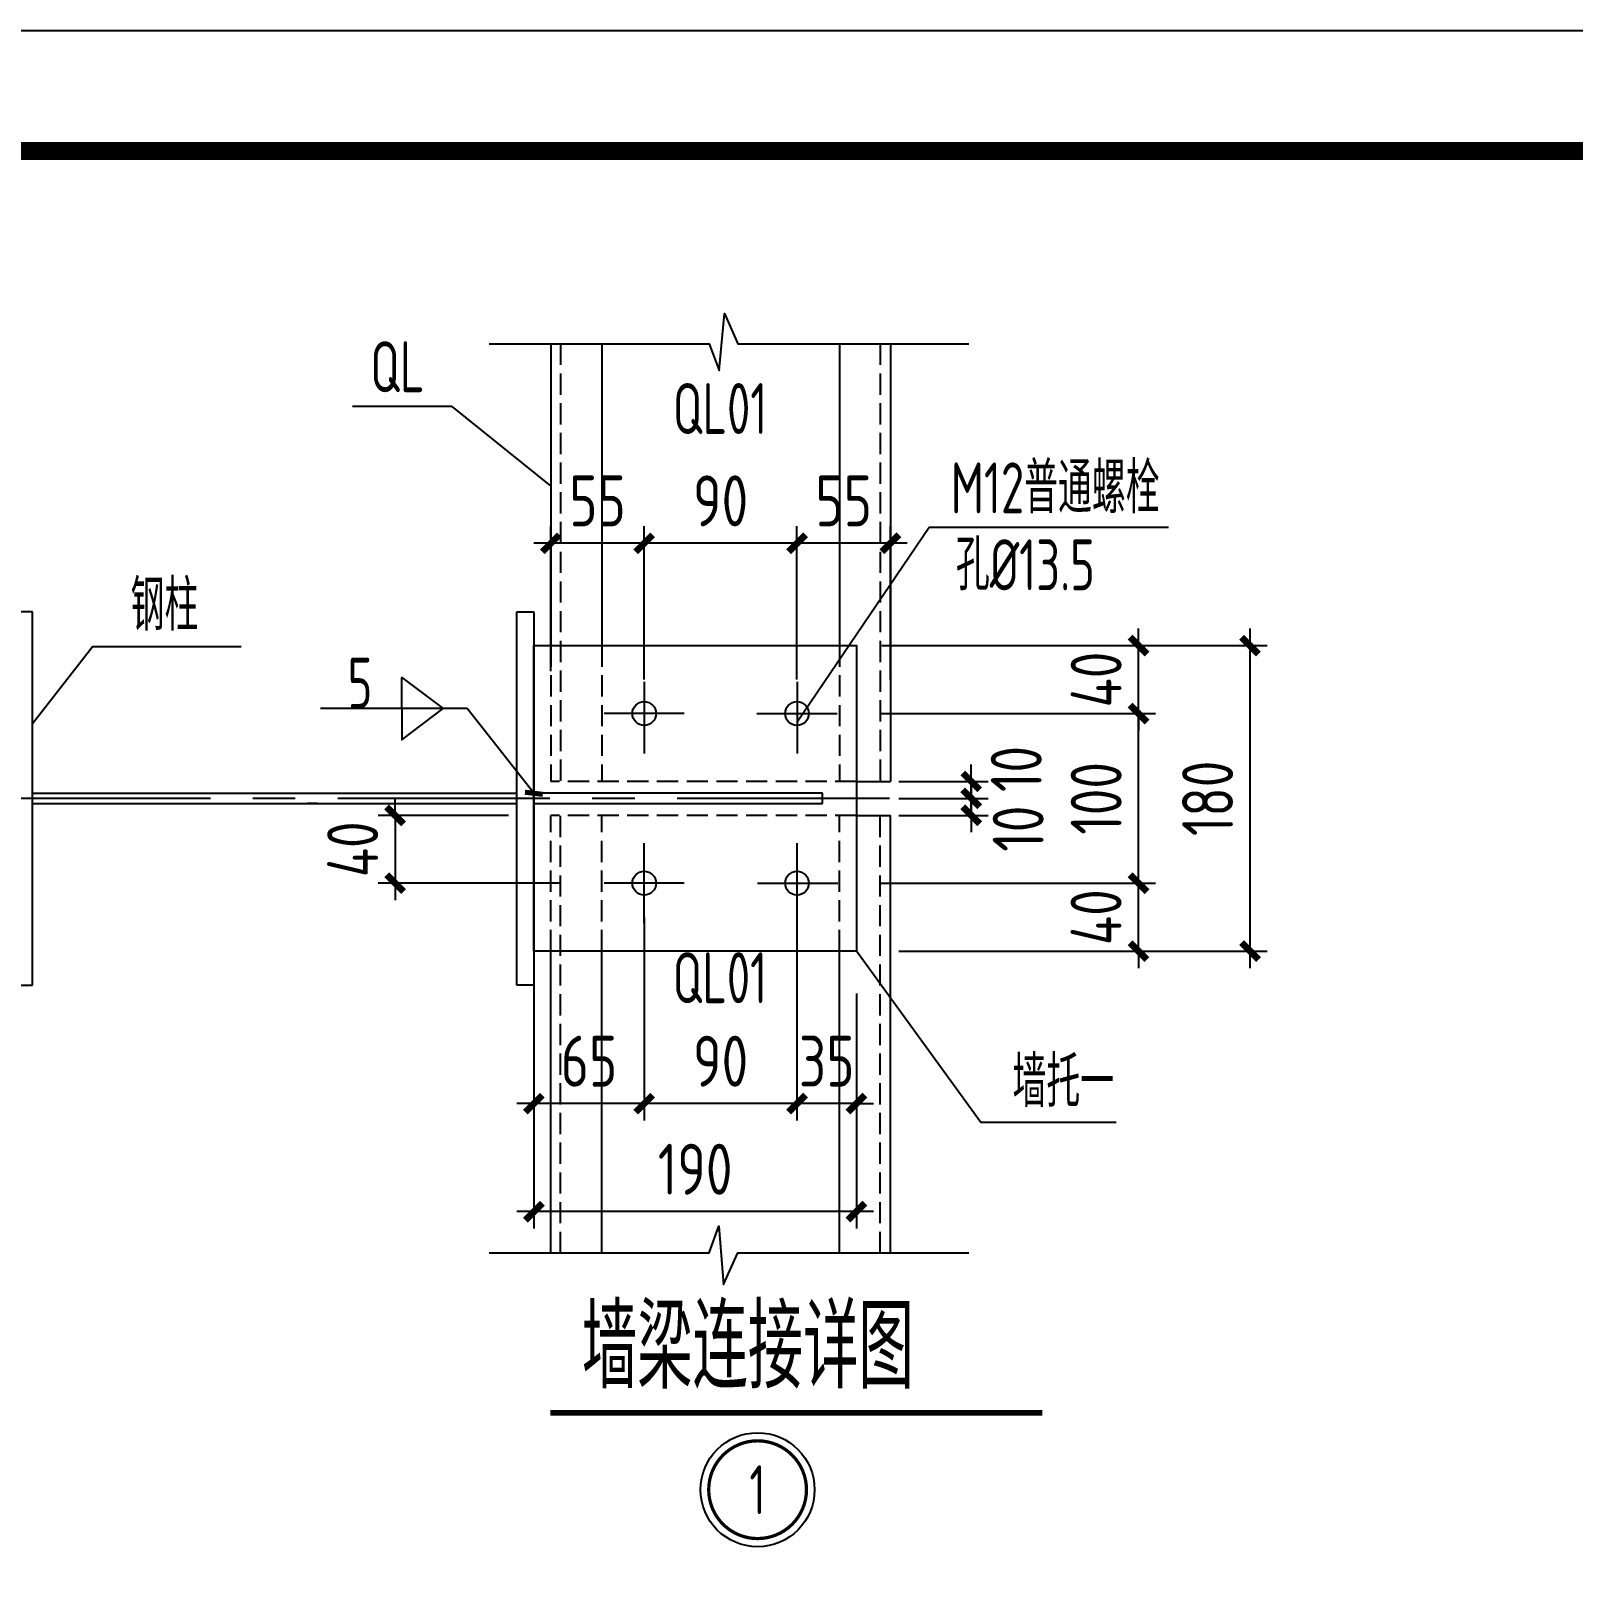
# Model space of a CAD drawing. Extents: x -33967 to 1773478, y -1022458 to -784650.
# Drawn here: x 1467464 to 1485636, y -956574 to -938458 of the extents above; entities that cross this region are included whole.
import ezdxf
from ezdxf.enums import TextEntityAlignment as Align

# ---------------------------------------------------------------- set-up
doc = ezdxf.new("R2010")
doc.units = 0
doc.header["$LTSCALE"] = 1000
doc.header["$MEASUREMENT"] = 0
for name, pattern in [('CENTERX2', [4, 2.5, -0.5, 0.5, -0.5]), ('CONTINOUS', [0]), ('DASH', [0.35, 0.25, -0.1]), ('DASHED', [0.75, 0.5, -0.25])]:
    doc.linetypes.add(name, pattern=pattern)
for name, color, linetype in [('4', 4, 'CONTINOUS'), ('AXIS', 3, 'Continuous'), ('BEAM', 4, 'Continuous'), ('BJ', 23, 'Continuous'), ('PUB_TEXT', 7, 'Continuous'), ('PUB_TITLE', 4, 'Continuous'), ('PZ', 202, 'Continuous'), ('THIN', 7, 'Continuous'), ('文字', 7, 'Continuous'), ('板', 243, 'Continuous'), ('框线', 252, 'Continuous')]:
    doc.layers.add(name, color=color, linetype=linetype)
doc.styles.add('TSSD_Dimension', font='Tssdeng.shx', dxfattribs={"width": 0.8, "bigfont": 'hztxt.shx'})
doc.styles.add('TSSD_Num', font='Tssdeng.shx', dxfattribs={"width": 0.7, "bigfont": 'hztxt.shx'})
doc.styles.add('标准字体', font='tssdeng.shx', dxfattribs={"width": 0.7, "bigfont": 'tssdchn.shx'})
doc.dimstyles.new('TSSD_20_200', dxfattribs={"dimtxt": 600, "dimasz": 200, "dimexe": 200, "dimexo": 500, "dimgap": 200, "dimtad": 1, "dimdec": 0, "dimlfac": 0.05, "dimzin": 0, "dimdsep": 46, "dimtxsty": 'TSSD_Dimension', "dimblk": 'ARCHTICK', "dimblk1": 'ARCHTICK', "dimblk2": 'ARCHTICK', "dimcen": 0, "dimdle": 200, "dimclrt": 7, "dimadec": 0, "dimazin": 0, "dimtfac": 1, "dimtdec": 0, "dimtix": 1, "dimtmove": 2, "dimatfit": 3, "dimfxl": 1, "dimtolj": 1, "dimtzin": 0, "dimarcsym": 0})
doc.dimstyles.new('TSSD_5_150', dxfattribs={"dimtxt": 520, "dimasz": 150, "dimexe": 150, "dimexo": 375, "dimgap": 150, "dimtad": 1, "dimdec": 0, "dimlfac": 0.2, "dimzin": 0, "dimdsep": 46, "dimtxsty": 'TSSD_Dimension', "dimblk": 'ARCHTICK', "dimcen": 0, "dimdle": 150, "dimclrd": 3, "dimclre": 3, "dimclrt": 7, "dimadec": 0, "dimazin": 0, "dimtfac": 1, "dimtdec": 0, "dimtix": 1, "dimtmove": 2, "dimatfit": 3, "dimldrblk": 'ARCHTICK', "dimfxl": 1, "dimtolj": 1, "dimtzin": 0, "dimarcsym": 0})

# ---------------------------------------------------------------- blocks, each defined once
blk = doc.blocks.new('_ArchTick')
at = {"color": 0, "linetype": 'ByBlock', "const_width": 0.4}
blk.add_lwpolyline([(-0.5, -0.5), (0.5, 0.5)], dxfattribs=at)
blk = doc.blocks.new('*D1826')
at = {"layer": 'AXIS', "color": 0, "linetype": 'ByBlock', "lineweight": -2, "transparency": 16777216}
for p, q in [((1480515, -948503), (1480515, -948303)), ((1477471, -948503), (1480715, -948503)), ((1480515, -949303), (1480515, -948503)), ((1477691, -949303), (1480715, -949303)), ((1480515, -949303), (1480515, -949503))]:
    blk.add_line(p, q, dxfattribs=at)
at = {"layer": 'Defpoints', "color": 0, "linetype": 'ByBlock', "transparency": 16777216}
for p in [(1476971, -948503), (1480515, -948503), (1477191, -949303)]:
    blk.add_point(p, dxfattribs=at)
at = {"layer": 'AXIS', "color": 0, "linetype": 'ByBlock', "lineweight": -2, "transparency": 16777216, "xscale": 200, "yscale": 200, "zscale": 200}
for p, rotation in [((1480515, -948503), 270), ((1480515, -949303), 90)]:
    blk.add_blockref('_ArchTick', p, dxfattribs=dict(at, rotation=rotation))
at = {"layer": 'AXIS', "color": 7, "linetype": 'ByBlock', "transparency": 16777216, "insert": (1480015, -948903), "char_height": 600, "attachment_point": 5, "rotation": 90, "style": 'TSSD_Dimension'}
blk.add_mtext('\\A1;40', dxfattribs=at)
blk = doc.blocks.new('*D1789')
at = {"layer": 'AXIS', "color": 0, "linetype": 'ByBlock', "lineweight": -2, "transparency": 16777216}
for p, q in [((1480516, -948703), (1480516, -946303)), ((1477463, -946503), (1480716, -946503)), ((1477471, -948503), (1480716, -948503))]:
    blk.add_line(p, q, dxfattribs=at)
at = {"layer": 'Defpoints', "color": 0, "linetype": 'ByBlock', "transparency": 16777216}
for p in [(1476963, -946503), (1480516, -946503), (1476971, -948503)]:
    blk.add_point(p, dxfattribs=at)
at = {"layer": 'AXIS', "color": 0, "linetype": 'ByBlock', "lineweight": -2, "transparency": 16777216, "xscale": 200, "yscale": 200, "zscale": 200}
for p, rotation in [((1480516, -946503), 90), ((1480516, -948503), 270)]:
    blk.add_blockref('_ArchTick', p, dxfattribs=dict(at, rotation=rotation))
at = {"layer": 'AXIS', "color": 7, "linetype": 'ByBlock', "transparency": 16777216, "insert": (1480016, -947503), "char_height": 600, "attachment_point": 5, "rotation": 90, "style": 'TSSD_Dimension'}
blk.add_mtext('\\A1;100', dxfattribs=at)
blk = doc.blocks.new('*D1790')
at = {"layer": 'AXIS', "color": 0, "linetype": 'ByBlock', "lineweight": -2, "transparency": 16777216}
for p, q in [((1480516, -945703), (1480516, -945503)), ((1477491, -945703), (1480716, -945703)), ((1480516, -946503), (1480516, -945703)), ((1477463, -946503), (1480716, -946503)), ((1480516, -946503), (1480516, -946703))]:
    blk.add_line(p, q, dxfattribs=at)
at = {"layer": 'Defpoints', "color": 0, "linetype": 'ByBlock', "transparency": 16777216}
for p in [(1476991, -945703), (1480516, -945703), (1476963, -946503)]:
    blk.add_point(p, dxfattribs=at)
at = {"layer": 'AXIS', "color": 0, "linetype": 'ByBlock', "lineweight": -2, "transparency": 16777216, "xscale": 200, "yscale": 200, "zscale": 200}
for p, rotation in [((1480516, -945703), 270), ((1480516, -946503), 90)]:
    blk.add_blockref('_ArchTick', p, dxfattribs=dict(at, rotation=rotation))
at = {"layer": 'AXIS', "color": 7, "linetype": 'ByBlock', "transparency": 16777216, "insert": (1480016, -946103), "char_height": 600, "attachment_point": 5, "rotation": 90, "style": 'TSSD_Dimension'}
blk.add_mtext('\\A1;40', dxfattribs=at)
blk = doc.blocks.new('*D1827')
at = {"layer": 'AXIS', "color": 0, "linetype": 'ByBlock', "lineweight": -2, "transparency": 16777216}
for p, q in [((1481829, -949503), (1481829, -945503)), ((1477691, -945703), (1482029, -945703)), ((1477691, -949303), (1482029, -949303))]:
    blk.add_line(p, q, dxfattribs=at)
at = {"layer": 'Defpoints', "color": 0, "linetype": 'ByBlock', "transparency": 16777216}
for p in [(1477191, -945703), (1481829, -945703), (1477191, -949303)]:
    blk.add_point(p, dxfattribs=at)
at = {"layer": 'AXIS', "color": 0, "linetype": 'ByBlock', "lineweight": -2, "transparency": 16777216, "xscale": 200, "yscale": 200, "zscale": 200}
for p, rotation in [((1481829, -945703), 90), ((1481829, -949303), 270)]:
    blk.add_blockref('_ArchTick', p, dxfattribs=dict(at, rotation=rotation))
at = {"layer": 'AXIS', "color": 7, "linetype": 'ByBlock', "transparency": 16777216, "insert": (1481329, -947503), "char_height": 600, "attachment_point": 5, "rotation": 90, "style": 'TSSD_Dimension'}
blk.add_mtext('\\A1;180', dxfattribs=at)
blk = doc.blocks.new('*D1791')
at = {"layer": 'AXIS', "color": 0, "linetype": 'ByBlock', "lineweight": -2, "transparency": 16777216}
for p, q in [((1476491, -948903), (1476491, -951300)), ((1477191, -949803), (1477191, -951300)), ((1476491, -951100), (1476291, -951100)), ((1477191, -951100), (1476491, -951100)), ((1477191, -951100), (1477391, -951100))]:
    blk.add_line(p, q, dxfattribs=at)
at = {"layer": 'Defpoints', "color": 0, "linetype": 'ByBlock', "transparency": 16777216}
for p in [(1476491, -948403), (1477191, -949303), (1476491, -951100)]:
    blk.add_point(p, dxfattribs=at)
at = {"layer": 'AXIS', "color": 0, "linetype": 'ByBlock', "lineweight": -2, "transparency": 16777216, "xscale": 200, "yscale": 200, "zscale": 200}
for p, rotation in [((1476491, -951100), 359.9986735025578), ((1477191, -951100), 179.9986735025579)]:
    blk.add_blockref('_ArchTick', p, dxfattribs=dict(at, rotation=rotation))
at = {"layer": 'AXIS', "color": 7, "linetype": 'ByBlock', "transparency": 16777216, "insert": (1476841, -950600), "char_height": 600, "attachment_point": 5, "rotation": 359.9987, "style": 'TSSD_Dimension'}
blk.add_mtext('\\A1;35', dxfattribs=at)
blk = doc.blocks.new('*D1792')
at = {"layer": 'AXIS', "color": 0, "linetype": 'ByBlock', "lineweight": -2, "transparency": 16777216}
for p, q in [((1474691, -948903), (1474691, -951300)), ((1476491, -948903), (1476491, -951300)), ((1476691, -951100), (1474491, -951100))]:
    blk.add_line(p, q, dxfattribs=at)
at = {"layer": 'Defpoints', "color": 0, "linetype": 'ByBlock', "transparency": 16777216}
for p in [(1474691, -948403), (1476491, -948403), (1474691, -951100)]:
    blk.add_point(p, dxfattribs=at)
at = {"layer": 'AXIS', "color": 0, "linetype": 'ByBlock', "lineweight": -2, "transparency": 16777216, "xscale": 200, "yscale": 200, "zscale": 200}
for p, rotation in [((1474691, -951100), 179.9986735025579), ((1476491, -951100), 359.9986735025578)]:
    blk.add_blockref('_ArchTick', p, dxfattribs=dict(at, rotation=rotation))
at = {"layer": 'AXIS', "color": 7, "linetype": 'ByBlock', "transparency": 16777216, "insert": (1475591, -950600), "char_height": 600, "attachment_point": 5, "rotation": 359.9987, "style": 'TSSD_Dimension'}
blk.add_mtext('\\A1;90', dxfattribs=at)
blk = doc.blocks.new('*D1793')
at = {"layer": 'AXIS', "color": 0, "linetype": 'ByBlock', "lineweight": -2, "transparency": 16777216}
for p, q in [((1473391, -948903), (1473391, -951300)), ((1474691, -948903), (1474691, -951300)), ((1474891, -951100), (1473191, -951100))]:
    blk.add_line(p, q, dxfattribs=at)
at = {"layer": 'Defpoints', "color": 0, "linetype": 'ByBlock', "transparency": 16777216}
for p in [(1473391, -948403), (1474691, -948403), (1473391, -951100)]:
    blk.add_point(p, dxfattribs=at)
at = {"layer": 'AXIS', "color": 0, "linetype": 'ByBlock', "lineweight": -2, "transparency": 16777216, "xscale": 200, "yscale": 200, "zscale": 200}
for p, rotation in [((1473391, -951100), 179.9986735025579), ((1474691, -951100), 359.9986735025578)]:
    blk.add_blockref('_ArchTick', p, dxfattribs=dict(at, rotation=rotation))
at = {"layer": 'AXIS', "color": 7, "linetype": 'ByBlock', "transparency": 16777216, "insert": (1474041, -950600), "char_height": 600, "attachment_point": 5, "rotation": 359.9987, "style": 'TSSD_Dimension'}
blk.add_mtext('\\A1;65', dxfattribs=at)
blk = doc.blocks.new('*D1794')
at = {"layer": 'AXIS', "color": 0, "linetype": 'ByBlock', "lineweight": -2, "transparency": 16777216}
for p, q in [((1473391, -949803), (1473391, -952573)), ((1477191, -949803), (1477191, -952573)), ((1477391, -952373), (1473191, -952373))]:
    blk.add_line(p, q, dxfattribs=at)
at = {"layer": 'Defpoints', "color": 0, "linetype": 'ByBlock', "transparency": 16777216}
for p in [(1473391, -949303), (1477191, -949303), (1473391, -952373)]:
    blk.add_point(p, dxfattribs=at)
at = {"layer": 'AXIS', "color": 0, "linetype": 'ByBlock', "lineweight": -2, "transparency": 16777216, "xscale": 200, "yscale": 200, "zscale": 200}
for p, rotation in [((1473391, -952373), 179.9986735025579), ((1477191, -952373), 359.9986735025578)]:
    blk.add_blockref('_ArchTick', p, dxfattribs=dict(at, rotation=rotation))
at = {"layer": 'AXIS', "color": 7, "linetype": 'ByBlock', "transparency": 16777216, "insert": (1475291, -951873), "char_height": 600, "attachment_point": 5, "rotation": 359.9987, "style": 'TSSD_Dimension'}
blk.add_mtext('\\A1;190', dxfattribs=at)
blk = doc.blocks.new('ts_idx2')
at = {"color": 0, "linetype": 'ByBlock', "lineweight": -2, "const_width": 0.0333}
blk.add_lwpolyline([(-0.5, 0, 1), (0.5, 0, 1)], format="xyb", close=True, dxfattribs=at)
at = {"color": 0, "linetype": 'ByBlock', "lineweight": -2}
blk.add_circle((0, 0), 0.583, dxfattribs=at)
at = {"color": 0, "linetype": 'ByBlock', "lineweight": -2, "style": 'TSSD_Num', "width": 0.7}
blk.add_attdef('A', text='', height=0.5, dxfattribs=at).set_placement((0, 0), align=Align.MIDDLE_CENTER)
blk = doc.blocks.new('*D1795')
at = {"layer": 'AXIS', "color": 0, "linetype": 'ByBlock', "lineweight": -2, "transparency": 16777216}
for p, q in [((1471756, -947703), (1471756, -947503)), ((1473091, -947703), (1471556, -947703)), ((1471756, -947703), (1471756, -948503)), ((1473691, -948503), (1471556, -948503)), ((1471756, -948503), (1471756, -948703))]:
    blk.add_line(p, q, dxfattribs=at)
at = {"layer": 'Defpoints', "color": 0, "linetype": 'ByBlock', "transparency": 16777216}
for p in [(1473591, -947703), (1471756, -948503), (1474191, -948503)]:
    blk.add_point(p, dxfattribs=at)
at = {"layer": 'AXIS', "color": 0, "linetype": 'ByBlock', "lineweight": -2, "transparency": 16777216, "xscale": 200, "yscale": 200, "zscale": 200}
for p, rotation in [((1471756, -947703), 270), ((1471756, -948503), 90)]:
    blk.add_blockref('_ArchTick', p, dxfattribs=dict(at, rotation=rotation))
at = {"layer": 'AXIS', "color": 7, "linetype": 'ByBlock', "transparency": 16777216, "insert": (1471256, -948103), "char_height": 600, "attachment_point": 5, "rotation": 90, "style": 'TSSD_Dimension'}
blk.add_mtext('\\A1;40', dxfattribs=at)
blk = doc.blocks.new('*D1796')
at = {"layer": 'AXIS', "color": 0, "linetype": 'ByBlock', "lineweight": -2, "transparency": 16777216}
for p, q in [((1478544, -947303), (1478544, -947103)), ((1477691, -947303), (1478744, -947303)), ((1478544, -947303), (1478544, -947503)), ((1477691, -947503), (1478744, -947503)), ((1478544, -947503), (1478544, -947703))]:
    blk.add_line(p, q, dxfattribs=at)
at = {"layer": 'Defpoints', "color": 0, "linetype": 'ByBlock', "transparency": 16777216}
for p in [(1477191, -947303), (1477191, -947503), (1478544, -947503)]:
    blk.add_point(p, dxfattribs=at)
at = {"layer": 'AXIS', "color": 0, "linetype": 'ByBlock', "lineweight": -2, "transparency": 16777216, "xscale": 200, "yscale": 200, "zscale": 200}
for p, rotation in [((1478544, -947303), 270), ((1478544, -947503), 90)]:
    blk.add_blockref('_ArchTick', p, dxfattribs=dict(at, rotation=rotation))
at = {"layer": 'AXIS', "color": 7, "linetype": 'ByBlock', "transparency": 16777216, "insert": (1479074, -947157), "char_height": 600, "attachment_point": 5, "rotation": 90, "style": 'TSSD_Dimension'}
blk.add_mtext('\\A1;10', dxfattribs=at)
blk = doc.blocks.new('*D1797')
at = {"layer": 'AXIS', "color": 0, "linetype": 'ByBlock', "lineweight": -2, "transparency": 16777216}
for p, q in [((1478544, -947503), (1478544, -947303)), ((1477691, -947503), (1478744, -947503)), ((1478544, -947703), (1478544, -947503)), ((1477691, -947703), (1478744, -947703)), ((1478544, -947703), (1478544, -947903))]:
    blk.add_line(p, q, dxfattribs=at)
at = {"layer": 'Defpoints', "color": 0, "linetype": 'ByBlock', "transparency": 16777216}
for p in [(1477191, -947503), (1478544, -947503), (1477191, -947703)]:
    blk.add_point(p, dxfattribs=at)
at = {"layer": 'AXIS', "color": 0, "linetype": 'ByBlock', "lineweight": -2, "transparency": 16777216, "xscale": 200, "yscale": 200, "zscale": 200}
for p, rotation in [((1478544, -947503), 270), ((1478544, -947703), 90)]:
    blk.add_blockref('_ArchTick', p, dxfattribs=dict(at, rotation=rotation))
at = {"layer": 'AXIS', "color": 7, "linetype": 'ByBlock', "transparency": 16777216, "insert": (1479097, -947860), "char_height": 600, "attachment_point": 5, "rotation": 90, "style": 'TSSD_Dimension'}
blk.add_mtext('\\A1;10', dxfattribs=at)
blk = doc.blocks.new('*D1798')
at = {"layer": 'AXIS', "color": 0, "linetype": 'ByBlock', "lineweight": -2, "transparency": 16777216}
for p, q in [((1476491, -946103), (1476491, -944297)), ((1477591, -946103), (1477591, -944297)), ((1477791, -944497), (1476291, -944497))]:
    blk.add_line(p, q, dxfattribs=at)
at = {"layer": 'Defpoints', "color": 0, "linetype": 'ByBlock', "transparency": 16777216}
for p in [(1476491, -944497), (1476491, -946603), (1477591, -946603)]:
    blk.add_point(p, dxfattribs=at)
at = {"layer": 'AXIS', "color": 0, "linetype": 'ByBlock', "lineweight": -2, "transparency": 16777216, "xscale": 200, "yscale": 200, "zscale": 200, "rotation": 180}
blk.add_blockref('_ArchTick', (1476491, -944497), dxfattribs=at)
at = {"layer": 'AXIS', "color": 0, "linetype": 'ByBlock', "lineweight": -2, "transparency": 16777216, "xscale": 200, "yscale": 200, "zscale": 200}
blk.add_blockref('_ArchTick', (1477591, -944497), dxfattribs=at)
at = {"layer": 'AXIS', "color": 7, "linetype": 'ByBlock', "transparency": 16777216, "insert": (1477041, -943997), "char_height": 600, "attachment_point": 5, "style": 'TSSD_Dimension'}
blk.add_mtext('\\A1;55', dxfattribs=at)
blk = doc.blocks.new('*D1799')
at = {"layer": 'AXIS', "color": 0, "linetype": 'ByBlock', "lineweight": -2, "transparency": 16777216}
for p, q in [((1474691, -946103), (1474691, -944297)), ((1476491, -946103), (1476491, -944297)), ((1476691, -944497), (1474491, -944497))]:
    blk.add_line(p, q, dxfattribs=at)
at = {"layer": 'Defpoints', "color": 0, "linetype": 'ByBlock', "transparency": 16777216}
for p in [(1474691, -944497), (1474691, -946603), (1476491, -946603)]:
    blk.add_point(p, dxfattribs=at)
at = {"layer": 'AXIS', "color": 0, "linetype": 'ByBlock', "lineweight": -2, "transparency": 16777216, "xscale": 200, "yscale": 200, "zscale": 200, "rotation": 180}
blk.add_blockref('_ArchTick', (1474691, -944497), dxfattribs=at)
at = {"layer": 'AXIS', "color": 0, "linetype": 'ByBlock', "lineweight": -2, "transparency": 16777216, "xscale": 200, "yscale": 200, "zscale": 200}
blk.add_blockref('_ArchTick', (1476491, -944497), dxfattribs=at)
at = {"layer": 'AXIS', "color": 7, "linetype": 'ByBlock', "transparency": 16777216, "insert": (1475591, -943997), "char_height": 600, "attachment_point": 5, "style": 'TSSD_Dimension'}
blk.add_mtext('\\A1;90', dxfattribs=at)
blk = doc.blocks.new('*D1800')
at = {"layer": 'AXIS', "color": 0, "linetype": 'ByBlock', "lineweight": -2, "transparency": 16777216}
for p, q in [((1473591, -946003), (1473591, -944297)), ((1474691, -946103), (1474691, -944297)), ((1474891, -944497), (1473391, -944497))]:
    blk.add_line(p, q, dxfattribs=at)
at = {"layer": 'Defpoints', "color": 0, "linetype": 'ByBlock', "transparency": 16777216}
for p in [(1473591, -944497), (1473591, -946503), (1474691, -946603)]:
    blk.add_point(p, dxfattribs=at)
at = {"layer": 'AXIS', "color": 0, "linetype": 'ByBlock', "lineweight": -2, "transparency": 16777216, "xscale": 200, "yscale": 200, "zscale": 200, "rotation": 180}
blk.add_blockref('_ArchTick', (1473591, -944497), dxfattribs=at)
at = {"layer": 'AXIS', "color": 0, "linetype": 'ByBlock', "lineweight": -2, "transparency": 16777216, "xscale": 200, "yscale": 200, "zscale": 200}
blk.add_blockref('_ArchTick', (1474691, -944497), dxfattribs=at)
at = {"layer": 'AXIS', "color": 7, "linetype": 'ByBlock', "transparency": 16777216, "insert": (1474141, -943997), "char_height": 600, "attachment_point": 5, "style": 'TSSD_Dimension'}
blk.add_mtext('\\A1;55', dxfattribs=at)

msp = doc.modelspace()

# ---------------------------------------------------------------- linework, layer by layer
at = {"color": 8, "linetype": 'CENTERX2'}
msp.add_line((1477579.1, -947503), (1466588.4, -947502.9), dxfattribs=at)
at = {"color": 3, "const_width": 64.9, "elevation": 0}
msp.add_lwpolyline([(1473582.9, -954743.5), (1479382.9, -954743.5)], dxfattribs=at)
at = {"layer": '4', "color": 8, "linetype": 'DASH'}
for p, q in [((1473704.9, -942146.1), (1473705, -947303)), ((1477471.1, -942146.1), (1477471.1, -947303)), ((1473591.1, -945703), (1473591.1, -947303)), ((1474191.1, -945703), (1474191.1, -947303)), ((1476991.1, -945703), (1476991.1, -947303)), ((1477191.1, -947303), (1473591.1, -947303)), ((1473591, -949302.9), (1473591.1, -947703)), ((1477191.1, -947703), (1473591.1, -947702.9)), ((1473704.8, -952859.9), (1473705, -947702.9)), ((1474191, -949302.9), (1474191.1, -947703)), ((1476991, -949303), (1476991.1, -947703)), ((1477470.9, -952859.9), (1477471.1, -947703))]:
    msp.add_line(p, q, dxfattribs=at)
at = {"layer": 'AXIS', "color": 2, "linetype": 'ByBlock'}
for p, q in [((1473591.1, -942146.1), (1473591.1, -945703)), ((1474191.1, -942146.1), (1474191.1, -945703)), ((1476991.1, -942146.1), (1476991.1, -945703)), ((1477591.1, -942146.1), (1477591.1, -947303)), ((1477191.1, -947303), (1477591.1, -947303)), ((1477191.1, -947703), (1477591.1, -947703.1)), ((1477590.9, -952859.9), (1477591.1, -947703)), ((1473590.9, -952859.8), (1473591, -949302.9)), ((1474190.9, -952859.9), (1474191, -949302.9)), ((1476990.9, -952859.9), (1476991, -949303))]:
    msp.add_line(p, q, dxfattribs=at)
at = {"layer": 'AXIS', "color": 3, "linetype": 'ByBlock'}
for p, q in [((1472422.3, -942883.7), (1471252.3, -942883.7)), ((1468195.7, -945714.1), (1469940.8, -945714.1))]:
    msp.add_line(p, q, dxfattribs=at)
at = {"layer": 'AXIS'}
msp.add_line((1472422.3, -942883.7), (1473591.1, -943824.6), dxfattribs=at)
at = {"layer": 'AXIS', "linetype": 'ByBlock'}
for p, q in [((1476491.1, -946603), (1478047.1, -944308)), ((1478047.1, -944308), (1480869.1, -944308)), ((1478657.9, -951324.3), (1477191.1, -949303)), ((1480250.8, -951324.3), (1478657.9, -951324.3))]:
    msp.add_line(p, q, dxfattribs=at)
at = {"layer": 'AXIS', "color": 2, "linetype": 'ByBlock', "elevation": 0}
for points in [[(1472864.5, -942146.1), (1475457.5, -942146.1), (1475572.1, -942461.1), (1475638.4, -941789), (1475795, -942146.1), (1478514.5, -942146.1)], [(1472864.3, -952859.8), (1475457.3, -952859.9), (1475572, -952544.9), (1475623.5, -953232.5), (1475794.8, -952859.9), (1478514.3, -952860)]]:
    msp.add_lwpolyline(points, dxfattribs=at)
at = {"layer": 'AXIS', "color": 3, "linetype": 'ByBlock', "elevation": 0}
for points in [[(1471834.6, -946445), (1471834.6, -946077.4), (1472320.3, -946445), (1471834.6, -946445)], [(1471834.6, -946445), (1471834.6, -946812.7), (1472320.3, -946445), (1471834.6, -946445)]]:
    msp.add_lwpolyline(points, close=True, dxfattribs=at)
at = {"layer": 'BEAM', "linetype": 'ByBlock'}
for p, q in [((1467482.4, -945303), (1467282.4, -945303)), ((1467482.4, -949703), (1467482.4, -945303)), ((1473191.1, -949703), (1473191.1, -945303)), ((1473191.1, -945303), (1473391.1, -945303)), ((1473391.1, -945303), (1473391.1, -949703)), ((1468195.7, -945714.1), (1467482.4, -946624.4)), ((1467482.4, -947443), (1473191.1, -947443)), ((1467482.4, -947563), (1473191.1, -947563)), ((1467282.4, -949703), (1467482.4, -949703)), ((1473391.1, -949703), (1473191.1, -949703))]:
    msp.add_line(p, q, dxfattribs=at)
at = {"layer": 'BJ', "linetype": 'DASHED', "ltscale": 0.5}
msp.add_line((1470842.4, -947563), (1470722.4, -947563), dxfattribs=at)
at = {"layer": 'PUB_TITLE'}
msp.add_lwpolyline([(1394494.4, -1022458.4), (1513294.4, -1022458.4), (1513294.4, -938458.4), (1394494.4, -938458.4)], close=True, dxfattribs=at)
at = {"layer": 'PUB_TITLE', "const_width": 212.1}
msp.add_lwpolyline([(1397314.7, -1021044.2), (1397314.7, -939872.6), (1511294.4, -939872.6), (1511294.4, -1021044.2)], close=True, dxfattribs=at)
at = {"layer": 'PZ'}
for centre in [(1474691.1, -946503.3), (1476491.1, -946503.3), (1474691.1, -948502.7), (1476491.1, -948502.7)]:
    msp.add_circle(centre, 140, dxfattribs=at)
at = {"layer": '板', "ltscale": 0.5}
for p, q in [((1476791.1, -947443), (1473391.1, -947443)), ((1476791.1, -947563), (1476791.1, -947443)), ((1473391.1, -947563), (1476791.1, -947563))]:
    msp.add_line(p, q, dxfattribs=at)
at = {"layer": '板', "linetype": 'DASHED', "ltscale": 0.5}
msp.add_line((1473391.1, -947443), (1473391.1, -947563), dxfattribs=at)
at = {"layer": '板', "ltscale": 0.5, "elevation": 0}
msp.add_lwpolyline([(1473391.1, -949303), (1473391.1, -945703), (1477191.1, -945703), (1477191.1, -949303)], close=True, dxfattribs=at)
at = {"layer": '框线'}
for p, q in [((1474691.1, -946131.1), (1474691.1, -946975.4)), ((1476491.1, -946131.1), (1476491.1, -946975.4)), ((1475163.3, -946503.3), (1474219, -946503.3)), ((1476019, -946503.3), (1476963.3, -946503.3)), ((1474691.1, -948974.9), (1474691.1, -948030.6)), ((1476491.1, -948974.9), (1476491.1, -948030.6)), ((1475163.2, -948502.7), (1474219, -948502.7)), ((1476026.5, -948502.7), (1476970.8, -948502.7))]:
    msp.add_line(p, q, dxfattribs=at)

# ---------------------------------------------------------------- block references
ref = msp.add_blockref('ts_idx2', (1476026.7, -955649.7), dxfattribs=dict(xscale=1152, yscale=1152, zscale=1152))
ref.add_attrib('1', '1', dxfattribs={"layer": 'THIN', "height": 576, "style": 'TSSD_Num', "width": 0.7}).set_placement((1476026.7, -955649.7), align=Align.MIDDLE_CENTER)

# ---------------------------------------------------------------- texts
at = {"layer": 'PUB_TEXT', "style": '标准字体', "width": 0.7}
for s, height, p in [('QL01', 600, (1475027.9, -943209.1)), ('M12普通螺栓', 600, (1478302.8, -944144)), ('孔%%c13.5', 600, (1478363.2, -945050.9)), ('5', 600, (1471196.6, -946445)), ('QL01', 600, (1475025.8, -949916.4)), ('墙梁连接详图', 980, (1473957.2, -954457.1))]:
    msp.add_text(s, height=height, dxfattribs=at).set_placement(p)
at = {"layer": 'THIN', "style": '标准字体', "width": 0.7}
for s, p in [('QL', (1471462.8, -942716.6)), ('钢柱', (1468640.1, -945527.5))]:
    msp.add_text(s, height=600, dxfattribs=at).set_placement(p)
at = {"layer": '文字', "style": '标准字体', "width": 0.7}
msp.add_text('墙托一', height=600, dxfattribs=at).set_placement((1479030.5, -951142.3))

# ---------------------------------------------------------------- dimensions: what is measured, and where the dimension line sits
at = {"layer": 'AXIS', "linetype": 'ByBlock'}
for base, p1, p2, angle, picture, middle in [((1473591.1, -944496.8), (1474691.1, -946603), (1473591.1, -946503), 180, '*D1800', (1474141.1, -943996.8)), ((1474691.1, -944496.8), (1476491.1, -946603), (1474691.1, -946603), 180, '*D1799', (1475591.1, -943996.8)), ((1476491.1, -944496.8), (1477591.1, -946603), (1476491.1, -946603), 180, '*D1798', (1477041.1, -943996.8)), ((1480515.5, -945703), (1476963.3, -946503.3), (1476991.1, -945703), 90, '*D1790', (1480015.5, -946103.1)), ((1481829.4, -945703), (1477191.1, -949303), (1477191.1, -945703), 90, '*D1827', (1481329.4, -947503)), ((1480515.5, -946503.3), (1476970.8, -948502.7), (1476963.3, -946503.3), 90, '*D1789', (1480015.5, -947503)), ((1471756.2, -948503), (1473591.1, -947702.9), (1474191, -948503), 90, '*D1795', (1471256.2, -948103)), ((1480515.4, -948502.7), (1477191.1, -949303), (1476970.8, -948502.7), 90, '*D1826', (1480015.4, -948902.9)), ((1473391, -951100.1), (1474691.1, -948403), (1473391, -948402.9), 359.99867, '*D1793', (1474041, -950600.1)), ((1474691.1, -951100.1), (1476491.1, -948403), (1474691.1, -948403), 359.99867, '*D1792', (1475591.1, -950600.1)), ((1476491.1, -951100.1), (1477191.1, -949303), (1476491.1, -948403), 359.99867, '*D1791', (1476841.1, -950600.1)), ((1473390.9, -952373.1), (1477191.1, -949303), (1473391, -949302.9), 359.99867, '*D1794', (1475291, -951873.1))]:
    dim = msp.add_linear_dim(base=base, p1=p1, p2=p2, angle=angle, dimstyle='TSSD_20_200', dxfattribs=at)
    dim.commit()
    dim.dimension.update_dxf_attribs({"geometry": picture, "text_midpoint": middle})
for p1, angle, picture, middle in [((1477191.1, -947303), 90, '*D1796', (1479073.6, -947157.4)), ((1477191.1, -947703), 270, '*D1797', (1479097.1, -947859.9))]:
    dim = msp.add_linear_dim(base=(1478543.8, -947503), p1=p1, p2=(1477191.1, -947503), angle=angle, dimstyle='TSSD_20_200', dxfattribs=at)
    dim.commit()
    dim.dimension.update_dxf_attribs({"geometry": picture, "text_midpoint": middle, "dimtype": 128})

# ---------------------------------------------------------------- leaders
at = {"layer": 'AXIS'}
msp.add_leader([(1473391.1, -947443), (1472605.1, -946445), (1470875.7, -946445)], dimstyle='TSSD_5_150', dxfattribs=at)

doc.saveas('drawing.dxf')
